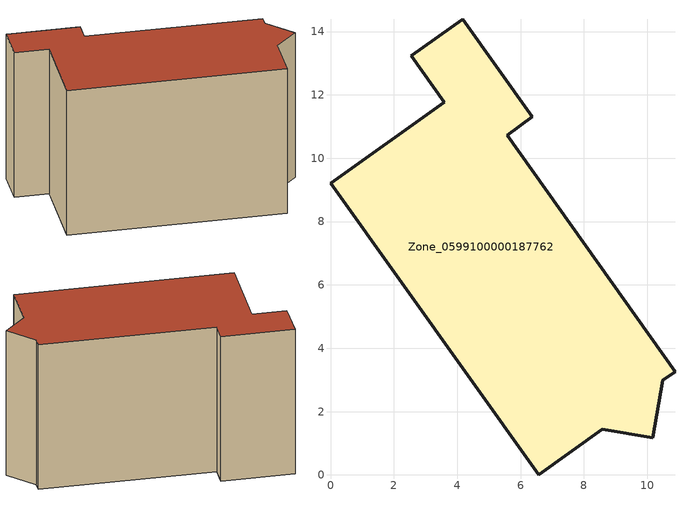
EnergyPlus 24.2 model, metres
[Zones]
Zone_0599100000187762
 floor ground (C_G): 8.59,1.44 6.57,0 0,9.21 3.59,11.77 2.55,13.23 4.17,14.39 6.38,11.3 5.58,10.72 10.88,3.25 10.49,2.98 10.18,1.17 z0
 wall outside (C_F): 6.38,11.3 4.17,14.39 2.55,13.23 3.59,11.77 0,9.21 6.57,0 8.59,1.44 10.18,1.17 10.49,2.98 10.88,3.25 5.58,10.72 6.38,11.3 z0:8.28
 roof outside (C_R): 10.49,2.98 10.88,3.25 5.58,10.72 6.38,11.3 4.17,14.39 2.55,13.23 3.59,11.77 0,9.21 6.57,0 8.59,1.44 10.18,1.17 z8.28
[BUILDING]
Pand.0599100000187762: North Axis=0; Terrain=City; Loads Convergence Tolerance Value=0.04; Temperature Convergence Tolerance Value=0.4; Solar Distribution=FullExterior; Maximum Number of Warmup Days=25; Minimum Number of Warmup Days=1
[Site:Location]
Rotterdam.The.Hague.AP_ZH_NLD Design_Conditions: Latitude=51.96; Longitude=4.45; Time Zone=1; Elevation=-4.5
[SITE:GROUNDTEMPERATURE:BUILDINGSURFACE]
18, 18, 18, 18, 18, 18, 18, 18, 18, 18, 18, 18
[MATERIAL] Thermal Absorptance=0.9; Solar Absorptance=0.7; Visible Absorptance=0.7
Name | Roughness | Thickness | Conductivity | Density | Specific Heat
G.TI.1975-1991 | MediumSmooth | 0.15 | 0.288461 | 540 | 1210
F.TI.1975-1991 | Rough | 0.3 | 0.230769 | 1920 | 840
R.TI.1975-1991 | MediumRough | 0.2 | 0.153846 | 1500 | 1000
[CONSTRUCTION]
C_G: G.TI.1975-1991
C_F: F.TI.1975-1991
C_R: R.TI.1975-1991
[ZONE]
Zone_0599100000187762: Type=1; Multiplier=1; Ceiling Height=Autocalculate; Volume=Autocalculate; Floor Area=autocalculate; Part of Total Floor Area=Yes
[ZONEINFILTRATION:DESIGNFLOWRATE]
Infil_Zone_0599100000187762: Zone or ZoneList or Space or SpaceList=Zone_0599100000187762; Schedule=AlwaysOn; Design Flow Rate Calculation Method=Flow/Area; Flow Rate per Floor Area=0.003; Constant Term Coefficient=1; Temperature Term Coefficient=0; Velocity Term Coefficient=0; Velocity Squared Term Coefficient=0
[HVACTEMPLATE:ZONE:IDEALLOADSAIRSYSTEM]
Zone_0599100000187762: Maximum Heating Supply Air Temperature=50; Minimum Cooling Supply Air Temperature=13; Maximum Heating Supply Air Humidity Ratio=0.0156; Minimum Cooling Supply Air Humidity Ratio=0.0077; Heating Limit=NoLimit; Cooling Limit=NoLimit; Dehumidification Control Type=ConstantSensibleHeatRatio; Cooling Sensible Heat Ratio=0.7; Dehumidification Setpoint=60; Humidification Control Type=None; Humidification Setpoint=30; Outdoor Air Method=None; Outdoor Air Flow Rate per Person=0.00944; Outdoor Air Flow Rate per Zone Floor Area=0; Outdoor Air Flow Rate per Zone=0; Demand Controlled Ventilation Type=None; Outdoor Air Economizer Type=NoEconomizer; Heat Recovery Type=None; Sensible Heat Recovery Effectiveness=0.7; Latent Heat Recovery Effectiveness=0.65
[ZONECONTROL:THERMOSTAT]
ThermostatControl_Zone_0599100000187762: Zone or ZoneList=Zone_0599100000187762; Control Type Schedule=DualSetpointControlType; Control 1=Thermostat_Zone_0599100000187762; Temperature Difference Between Cutout And Setpoint=0
[THERMOSTATSETPOINT:DUALSETPOINT]
Thermostat_Zone_0599100000187762: Heating Setpoint Temperature Schedule=HeatingSetpoint_Zone_0599100000187762; Cooling Setpoint Temperature Schedule=CoolingSetpoint_Zone_0599100000187762
[SCHEDULE:COMPACT]
HeatingSetpoint_Zone_0599100000187762: Through: 12/31, For: AllDays, Until: 24:00, 21
CoolingSetpoint_Zone_0599100000187762: Through: 12/31, For: AllDays, Until: 24:00, 24
DualSetpointControlType: Through: 12/31, For: AllDays, Until: 24:00, 4
AlwaysOn: Through: 12/31, For: AllDays, Until: 24:00, 1
